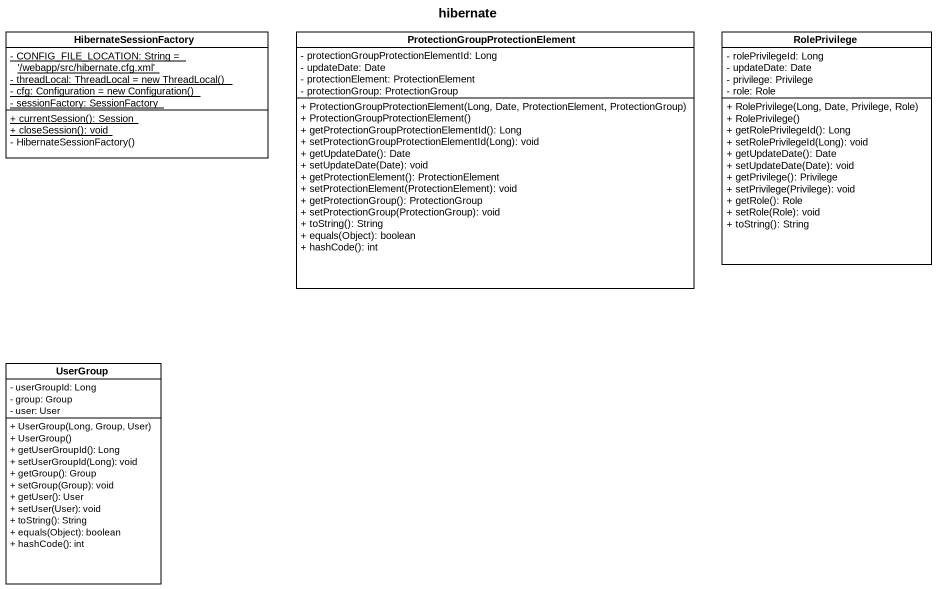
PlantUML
@startuml
title hibernate
hide circle
hide empty members
skinparam classAttributeIconSize 0
class HibernateSessionFactory {
  {static} - CONFIG_FILE_LOCATION: String = '/webapp/src/hibernate.cfg.xml'
  {static} {field} - threadLocal: ThreadLocal = new ThreadLocal()
  {static} {field} - cfg: Configuration = new Configuration()
  {static} - sessionFactory: SessionFactory
  {static} + currentSession(): Session
  {static} + closeSession(): void
  - HibernateSessionFactory()
}
class "ProtectionGroupProtectionElement" as ProtectionGroupProtectionEle {
  - protectionGroupProtectionElementId: Long
  - updateDate: Date
  - protectionElement: ProtectionElement
  - protectionGroup: ProtectionGroup
  + ProtectionGroupProtectionElement(Long, Date, ProtectionElement, ProtectionGroup)
  + ProtectionGroupProtectionElement()
  + getProtectionGroupProtectionElementId(): Long
  + setProtectionGroupProtectionElementId(Long): void
  + getUpdateDate(): Date
  + setUpdateDate(Date): void
  + getProtectionElement(): ProtectionElement
  + setProtectionElement(ProtectionElement): void
  + getProtectionGroup(): ProtectionGroup
  + setProtectionGroup(ProtectionGroup): void
  + toString(): String
  + equals(Object): boolean
  + hashCode(): int
}
class RolePrivilege {
  - rolePrivilegeId: Long
  - updateDate: Date
  - privilege: Privilege
  - role: Role
  + RolePrivilege(Long, Date, Privilege, Role)
  + RolePrivilege()
  + getRolePrivilegeId(): Long
  + setRolePrivilegeId(Long): void
  + getUpdateDate(): Date
  + setUpdateDate(Date): void
  + getPrivilege(): Privilege
  + setPrivilege(Privilege): void
  + getRole(): Role
  + setRole(Role): void
  + toString(): String
}
class UserGroup {
  - userGroupId: Long
  - group: Group
  - user: User
  + UserGroup(Long, Group, User)
  + UserGroup()
  + getUserGroupId(): Long
  + setUserGroupId(Long): void
  + getGroup(): Group
  + setGroup(Group): void
  + getUser(): User
  + setUser(User): void
  + toString(): String
  + equals(Object): boolean
  + hashCode(): int
}
@enduml
